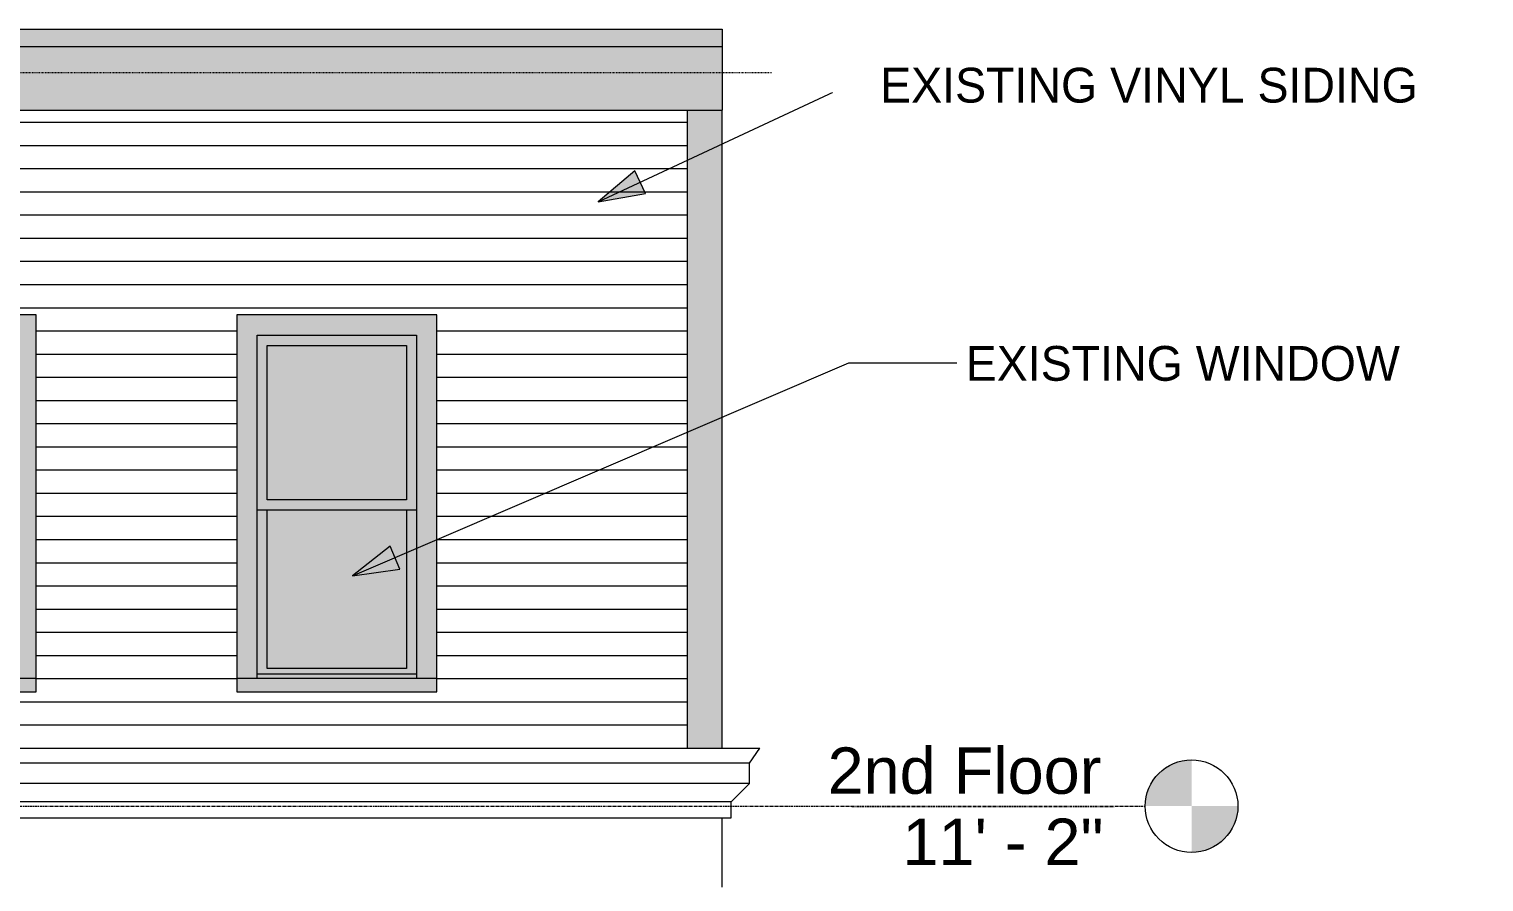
# Model space of a CAD drawing. Header units: inches. Extents: x -1460 to -268, y -77 to 274.
# Drawn here: x -1133.8 to -882.9, y 120.9 to 268.1 of the extents above; entities that cross this region are included whole.
import ezdxf

# ---------------------------------------------------------------- set-up
doc = ezdxf.new("R2010")
doc.units = ezdxf.units.IN
doc.header["$MEASUREMENT"] = 0
doc.linetypes.add('Aligning Line 1_8_', pattern=[0.25, 0.125, -0.125])
doc.linetypes.add('Grid Line 1_2_', pattern=[0.875, 0.5, -0.125, 0.125, -0.125])
for name, color, linetype, lineweight in [('A-FLOR-LEVL', 51, 'Continuous', 9), ('A-FLOR-LEVL-1', 51, 'Grid Line 1_2_', 9), ('A-GENM', 5, 'Continuous', 9), ('A-GLAZ', 151, 'Continuous', 18), ('A-GLAZ-1', 151, 'Continuous', 9), ('A-WALL', 113, 'Continuous', 18), ('A-WALL-PATT-1', 111, 'Continuous', 9), ('G-ANNO-SYMB', 111, 'Aligning Line 1_8_', 9), ('G-ANNO-TEXT', 231, 'Continuous', 9)]:
    doc.layers.add(name, color=color, linetype=linetype, lineweight=lineweight)
doc.styles.add('Arial', font='arial.ttf', dxfattribs={"height": 8})
doc.styles.add('Century Gothic', font='ufonts.com_century-gothic.ttf', dxfattribs={"height": 6})

# ---------------------------------------------------------------- blocks, each defined once
blk = doc.blocks.new('M_Double Hung with Trim - 29_ x 60_ _ 23_-822686-Elevation - North')
at = {"layer": 'A-GLAZ'}
for points in [[(-1229.86, 156), (-1229.86, 215.25), (-1202.36, 215.25), (-1202.36, 156), (-1198.86, 156), (-1198.86, 218.75), (-1233.37, 218.75), (-1233.37, 156), (-1233.24, 156)], [(-1204.11, 186.87), (-1204.11, 213.5), (-1228.11, 213.5), (-1228.11, 186.87), (-1216.65, 186.87)], [(-1216.65, 156.75), (-1202.36, 156.75), (-1202.36, 185.12), (-1204.11, 185.12), (-1204.11, 157.75), (-1228.11, 157.75), (-1228.11, 185.12), (-1229.86, 185.12), (-1229.86, 156.75), (-1218.83, 156.75)], [(-1216.65, 157.75), (-1204.11, 157.75), (-1204.11, 185.12), (-1228.11, 185.12), (-1228.11, 157.75)], [(-1233.37, 153.75), (-1198.86, 153.75), (-1198.86, 156), (-1233.37, 156)], [(-1216.65, 156), (-1202.36, 156), (-1202.36, 156.75), (-1229.86, 156.75), (-1229.86, 156)]]:
    blk.add_hatch(color=256, dxfattribs=at).paths.add_polyline_path(points, flags=0)
h = blk.add_hatch(color=256, dxfattribs=at)
h.paths.add_polyline_path([(-1229.86, 185.12), (-1202.36, 185.12), (-1202.36, 215.25), (-1229.86, 215.25), (-1229.86, 200.98)], flags=0)
h.paths.add_polyline_path([(-1228.11, 186.87), (-1228.11, 213.5), (-1204.11, 213.5), (-1204.11, 186.87), (-1216.65, 186.87)], flags=0)
at = {"layer": 'A-GLAZ-1'}
for p, q in [((-1233.37, 218.75), (-1233.37, 156)), ((-1198.86, 218.75), (-1233.37, 218.75)), ((-1198.86, 156), (-1198.86, 218.75)), ((-1229.86, 215.25), (-1202.36, 215.25)), ((-1229.86, 156), (-1229.86, 215.25)), ((-1228.11, 213.5), (-1204.11, 213.5)), ((-1228.11, 186.87), (-1228.11, 213.5)), ((-1204.11, 213.5), (-1204.11, 186.87)), ((-1202.36, 215.25), (-1202.36, 156)), ((-1204.11, 186.87), (-1228.11, 186.87)), ((-1229.86, 185.12), (-1202.36, 185.12)), ((-1228.11, 157.75), (-1228.11, 185.12)), ((-1204.11, 185.12), (-1204.11, 157.75)), ((-1198.86, 156), (-1233.37, 156)), ((-1233.37, 156), (-1233.37, 153.75)), ((-1202.36, 156.75), (-1229.86, 156.75)), ((-1204.11, 157.75), (-1228.11, 157.75)), ((-1198.86, 153.75), (-1198.86, 156)), ((-1233.37, 153.75), (-1198.86, 153.75))]:
    blk.add_line(p, q, dxfattribs=at)
blk = doc.blocks.new('Generic Models 3 - Generic Models 3-708446-Elevation - North')
at = {"layer": 'A-GENM'}
for p, q in [((-1284.61, 144), (-1007.76, 144)), ((-1009.56, 141.43), (-1007.76, 144)), ((-1009.56, 141.43), (-1284.61, 141.43)), ((-1009.56, 137.93), (-1009.56, 141.43)), ((-1009.56, 137.93), (-1284.61, 137.93)), ((-1012.74, 134.75), (-1009.56, 137.93)), ((-1012.74, 134.75), (-1284.61, 134.75)), ((-1012.74, 132), (-1012.74, 134.75)), ((-1284.61, 132), (-1012.74, 132)), ((-1014.24, 120), (-1014.24, 132))]:
    blk.add_line(p, q, dxfattribs=at)
blk = doc.blocks.new('Walls 1 - Walls 1-766609-Elevation - North')
at = {"layer": 'A-WALL'}
blk.add_hatch(color=256, dxfattribs=at).paths.add_polyline_path([(-1014.24, 144), (-1014.24, 254.07), (-1020.24, 254.07), (-1020.24, 144)], flags=0)
for p, q in [((-1020.24, 144), (-1020.24, 254.07)), ((-1014.24, 144), (-1014.24, 254.07))]:
    blk.add_line(p, q, dxfattribs=at)
blk = doc.blocks.new('Walls 2 - Walls 2-766990-Elevation - North')
at = {"layer": 'A-WALL'}
for points in [[(-1090.13, 265.07), (-1014.24, 265.07), (-1014.24, 268.07), (-1282.61, 268.07), (-1282.61, 265.07), (-1132.3, 265.07)], [(-1090.13, 254.07), (-1014.24, 254.07), (-1014.24, 265.07), (-1282.61, 265.07), (-1282.61, 254.07), (-1132.3, 254.07)]]:
    blk.add_hatch(color=256, dxfattribs=at).paths.add_polyline_path(points, flags=0)
for p, q in [((-1282.61, 268.07), (-1014.24, 268.07)), ((-1014.24, 268.07), (-1014.24, 265.07)), ((-1282.61, 265.07), (-1014.24, 265.07)), ((-1014.24, 265.07), (-1014.24, 254.07)), ((-1282.61, 254.07), (-1014.24, 254.07))]:
    blk.add_line(p, q, dxfattribs=at)
blk = doc.blocks.new('Level - Level Head - Circle-50818-Elevation - North')
at = {"layer": 'A-FLOR-LEVL'}
h = blk.add_hatch(color=256, dxfattribs=at)
edge = h.paths.add_edge_path(flags=0)
edge.add_line((-933.3, 0), (-941.3, 0))
edge.add_arc((-933.3, 0), 8, 90, 180, ccw=False)
edge.add_line((-933.3, 8), (-933.3, 0))
h = blk.add_hatch(color=256, dxfattribs=at)
edge = h.paths.add_edge_path(flags=0)
edge.add_line((-933.3, -8), (-933.3, 0))
edge.add_line((-933.3, 0), (-925.3, 0))
edge.add_arc((-933.3, 0), 8, 270, 360, ccw=False)
blk.add_circle((-933.3, 0), 8, dxfattribs=at)

msp = doc.modelspace()

# ---------------------------------------------------------------- hatches: boundary and pattern name
at = {"layer": 'A-WALL-PATT-1'}
h = msp.add_hatch(dxfattribs=at)
h.set_pattern_fill('FP_1', color=256, style=0, pattern_type=2)
h.set_pattern_definition([(0, (-1017.738, 0), (0, 4), [])])
h.paths.add_polyline_path([(-1097.99, 144), (-1020.24, 144), (-1020.24, 254.07), (-1276.61, 254.07), (-1276.61, 144), (-1113.14, 144)], flags=0)
h.paths.add_polyline_path([(-1097.99, 153.75), (-1097.99, 218.75), (-1063.48, 218.75), (-1063.48, 153.75), (-1094.49, 153.75)], flags=0)
h.paths.add_polyline_path([(-1229.86, 153.75), (-1233.37, 153.75), (-1233.37, 218.75), (-1198.86, 218.75), (-1198.86, 153.75), (-1216.65, 153.75)], flags=0)
h.paths.add_polyline_path([(-1163.61, 153.75), (-1167.11, 153.75), (-1167.11, 218.75), (-1132.61, 218.75), (-1132.61, 153.75), (-1153.39, 153.75)], flags=0)
at = {"layer": 'G-ANNO-TEXT'}
for points in [[(-1035.65, 238.28), (-1027.5, 239.72), (-1029.31, 243.61)], [(-1078.06, 173.72), (-1069.86, 174.91), (-1071.55, 178.85)]]:
    msp.add_hatch(color=256, dxfattribs=at).paths.add_polyline_path(points, flags=0)

# ---------------------------------------------------------------- linework, layer by layer
at = {"layer": 'G-ANNO-SYMB'}
msp.add_line((-1336.57, 260.59), (-1005.78, 260.59), dxfattribs=at)
at = {"layer": 'G-ANNO-TEXT'}
for p, q in [((-1035.65, 238.28), (-992.44, 258.47)), ((-992.44, 258.47), (-984.85, 258.47)), ((-1029.31, 243.61), (-1035.65, 238.28)), ((-1027.5, 239.72), (-1029.31, 243.61)), ((-1035.65, 238.28), (-1027.5, 239.72)), ((-1078.06, 173.72), (-992.44, 210.47)), ((-992.44, 210.47), (-972.25, 210.47)), ((-1071.55, 178.85), (-1078.06, 173.72)), ((-1069.86, 174.91), (-1071.55, 178.85)), ((-1078.06, 173.72), (-1069.86, 174.91))]:
    msp.add_line(p, q, dxfattribs=at)

# ---------------------------------------------------------------- block references
at = {"layer": 'A-FLOR-LEVL'}
msp.add_blockref('Level - Level Head - Circle-50818-Elevation - North', (0, 134), dxfattribs=at)
at = {"layer": 'A-GENM'}
msp.add_blockref('Generic Models 3 - Generic Models 3-708446-Elevation - North', (0, 0), dxfattribs=at)
at = {"layer": 'A-GLAZ'}
for p in [(66.25, 0), (135.37, 0)]:
    msp.add_blockref('M_Double Hung with Trim - 29_ x 60_ _ 23_-822686-Elevation - North', p, dxfattribs=at)
at = {"layer": 'A-WALL'}
for name in ['Walls 2 - Walls 2-766990-Elevation - North', 'Walls 1 - Walls 1-766609-Elevation - North']:
    msp.add_blockref(name, (0, 0), dxfattribs=at)

# ---------------------------------------------------------------- next in the draw order: texts
at = {"layer": 'A-FLOR-LEVL', "insert": (-948.87, 144.13), "char_height": 8, "width": 56.4125, "attachment_point": 3, "line_spacing_factor": 0.941778, "style": 'Arial', "bg_fill": 3, "box_fill_scale": 1.25, "bg_fill_color": 256, "bg_fill_true_color": 13158600, "bg_fill_transparency": 0}
msp.add_mtext('2nd Floor', dxfattribs=at)
at = {"layer": 'G-ANNO-TEXT', "char_height": 6, "line_spacing_factor": 0.984502, "style": 'Century Gothic', "bg_fill": 3, "box_fill_scale": 1.25, "bg_fill_color": 256, "bg_fill_true_color": 13158600, "bg_fill_transparency": 0}
for s, insert, width, attachment_point in [('EXISTING VINYL SIDING', (-940.65, 261.39), 106.0753, 2), ('EXISTING WINDOW', (-972.25, 213.39), 87.8824, 1)]:
    msp.add_mtext(s, dxfattribs=dict(at, insert=insert, width=width, attachment_point=attachment_point))

# ---------------------------------------------------------------- next in the draw order: texts
at = {"layer": 'A-FLOR-LEVL', "insert": (-948.48, 131.85), "char_height": 8, "width": 41.4279, "attachment_point": 3, "line_spacing_factor": 0.941778, "style": 'Arial', "bg_fill": 3, "box_fill_scale": 1.25, "bg_fill_color": 256, "bg_fill_true_color": 13158600, "bg_fill_transparency": 0}
msp.add_mtext('11\' - 2"', dxfattribs=at)

# ---------------------------------------------------------------- next in the draw order: linework, layer by layer
at = {"layer": 'A-FLOR-LEVL-1'}
msp.add_line((-1407.62, 134), (-941.3, 134), dxfattribs=at)

doc.saveas('drawing.dxf')
